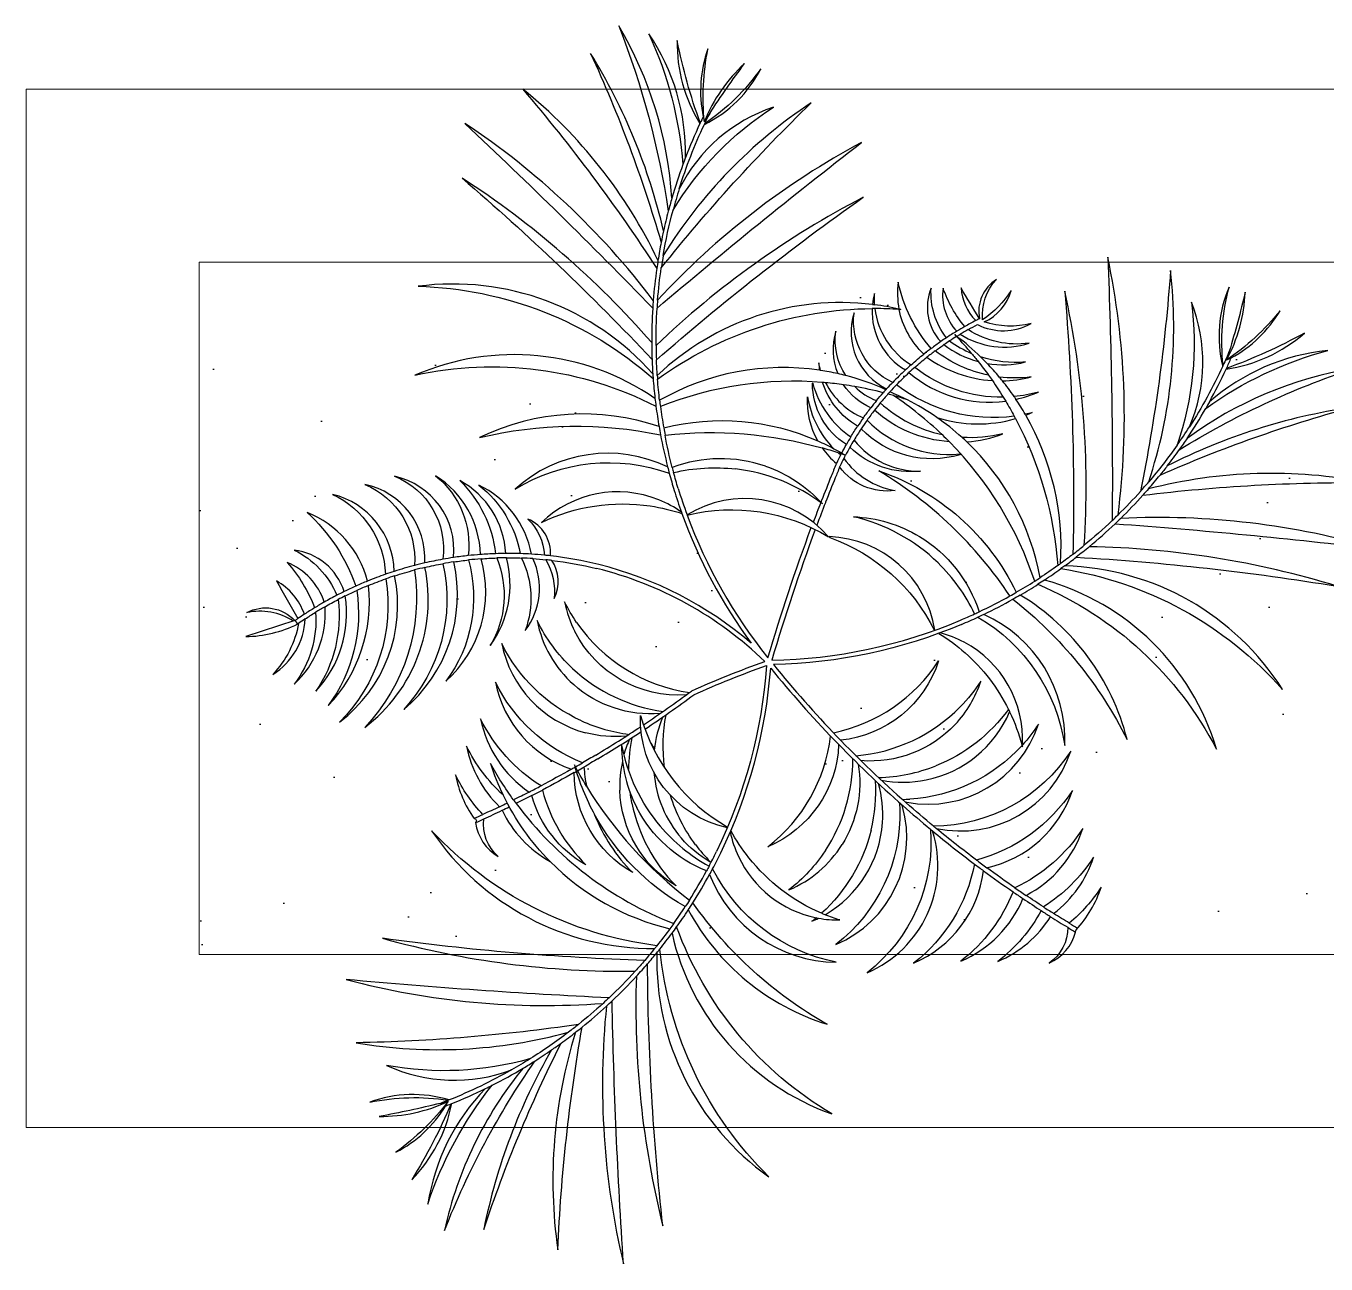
# Model space of a CAD drawing. Header units: millimetres. Extents: x 224.49 to 232.8, y 170.44 to 178.39.
# Drawn here: x 224.657 to 225.408, y 171.858 to 172.573 of the extents above; entities that cross this region are included whole.
import ezdxf

# ---------------------------------------------------------------- set-up
doc = ezdxf.new("R2010")
doc.units = ezdxf.units.MM
doc.layers.add('PRATO_erba', color=7, linetype='Continuous', true_color=0xa1c4ab)
doc.layers.add('PROIEZIONI', color=145, linetype='Continuous', lineweight=13)
doc.layers.add('VEGETAZIONE', color=94, linetype='Continuous')

msp = doc.modelspace()

# ---------------------------------------------------------------- hatches: boundary and pattern name
at = {"layer": 'PRATO_erba'}
h = msp.add_hatch(dxfattribs=at)
h.set_pattern_fill('AR-SAND', color=256, scale=0.003, angle=-90, style=0)
h.set_pattern_definition([(307.5, (224.75707, 172.43687), (0.146824, 0.0048), [0, -0.115824, 0, -0.12954, 0, -0.123825]), (277.5, (224.75707, 172.43687), (0.2150475, -0.134857), [0, -0.062484, 0, -0.104394, 0, -0.040005]), (237.5, (224.75707, 172.5306), (0.000431, -0.2372977), [0, -0.0381, 0, -0.13716, 0, -0.17907]), (227.5, (224.75707, 172.5306), (0.066879, -0.229067), [0, -0.01905, 0, -0.089916, 0, -0.10287])])
h.paths.add_polyline_path([(229.78707, 172.03687), (229.78707, 172.43687), (224.75707, 172.43687), (224.75707, 172.03687)])

# ---------------------------------------------------------------- linework, layer by layer
at = {"layer": 'PROIEZIONI'}
for p, q in [((224.65707, 172.53687), (229.88707, 172.53687)), ((224.65707, 172.53687), (224.65707, 171.93687)), ((224.75707, 172.43687), (224.75707, 172.03687)), ((224.75707, 172.43687), (229.78707, 172.43687)), ((224.75707, 172.03687), (229.78707, 172.03687)), ((224.65707, 171.93687), (229.88707, 171.93687))]:
    msp.add_line(p, q, dxfattribs=at)
at = {"layer": 'VEGETAZIONE'}
for points in [[(225.19762, 172.22757, 0.008761), (225.20708, 172.23176, -0.228296), (225.25723, 172.15761, 0.30667), (225.21047, 172.23336, 0.016073), (225.22731, 172.24212, -0.111271), (225.2933, 172.16104, 0.196953), (225.23157, 172.24456, 0.010075), (225.24173, 172.25076, -0.174181), (225.34492, 172.15555, 0.2582), (225.24555, 172.25324, 0.009787), (225.25507, 172.2598, -0.175168), (225.38311, 172.18996, 0.249628), (225.25724, 172.26138, 0.007062), (225.2639, 172.26641, -0.026555), (225.41475, 172.24962, 0.070199), (225.27146, 172.27248, 0.016905), (225.28637, 172.28575, -0.011876), (225.43789, 172.27117, 0.083846), (225.28959, 172.28886, 0.015718), (225.30242, 172.30227, -0.031946), (225.43163, 172.30954, 0.11194), (225.30558, 172.30585, 0.008888), (225.31233, 172.31389, -0.036883), (225.42219, 172.35284, 0.081452), (225.31651, 172.31918, 0.009879), (225.32345, 172.32856, -0.057239), (225.42391, 172.37546, 0.118477), (225.32796, 172.33508, 0.017265), (225.33873, 172.35239, -0.090095), (225.40922, 172.38587, 0.156383), (225.34085, 172.35615, 0.018041), (225.35052, 172.37513, 0.144632), (225.39571, 172.3959, -0.03724), (225.3507, 172.37553, 0.005673), (225.35345, 172.38164, 0.137026), (225.38167, 172.40888, -0.07322), (225.35072, 172.38024, 0.11371), (225.36153, 172.41964, -0.016598), (225.35232, 172.38539, -0.007537), (225.34875, 172.37732, -0.091874), (225.35224, 172.4225, 0.164846), (225.34853, 172.37683, -0.034164), (225.32933, 172.34178, 0.198599), (225.33044, 172.41387, -0.116154), (225.32221, 172.33116, -0.022934), (225.30577, 172.30993, 0.108995), (225.31837, 172.43215, -0.031808), (225.30101, 172.30447, -0.015992), (225.28809, 172.29092, 0.083632), (225.28214, 172.43977, -0.011872), (225.28468, 172.28762, -0.018411), (225.26854, 172.27334, 0.071243), (225.25723, 172.42014, -0.026608), (225.26202, 172.26814, -0.007675), (225.25483, 172.26274, 0.145995), (225.23477, 172.34846, 0.012828), (225.23847, 172.34997, -0.011311), (225.23444, 172.34904, 0.016484), (225.22908, 172.35765, 0.048154), (225.2421, 172.36189, -0.044838), (225.228, 172.35924, 0.018482), (225.22121, 172.36837, 0.057754), (225.23783, 172.37059, -0.061447), (225.21944, 172.37054, 0.017061), (225.21244, 172.37837, 0.101227), (225.23465, 172.37923, -0.102531), (225.20859, 172.38226, 0.029389), (225.19492, 172.3941, -0.003222), (225.19689, 172.39529, 0.225947), (225.23676, 172.39014, -0.181854), (225.20148, 172.39795, -0.008531), (225.20685, 172.40083, 0.247708), (225.23778, 172.40147, -0.143025), (225.21075, 172.40242, 0.219665), (225.22634, 172.42054, -0.099835), (225.20982, 172.40356, -0.21884), (225.21787, 172.42696, 0.315728), (225.20803, 172.40424, -0.001312), (225.19732, 172.42209, 0.181035), (225.20583, 172.40317, 0.00655), (225.19948, 172.39971, -0.089212), (225.18694, 172.42192, 0.223385), (225.19483, 172.397, 0.00969), (225.18889, 172.39325, -0.181136), (225.18003, 172.42194, 0.289028), (225.18557, 172.391, 0.007628), (225.1801, 172.38699, -0.125725), (225.16103, 172.42537, 0.079591), (225.16146, 172.40983, 0.023263), (225.14736, 172.41232, -0.036773), (225.14736, 172.41887, 0.041452), (225.14615, 172.41247, 0.223184), (225.02182, 172.37144, -0.007675), (225.02133, 172.38041, -0.026608), (225.14087, 172.47442, 0.071243), (225.02112, 172.38875, -0.018411), (225.02169, 172.4103, -0.011872), (225.13991, 172.50612, 0.083632), (225.02203, 172.41503, -0.015992), (225.02412, 172.43363, -0.031808), (225.11079, 172.52898, 0.108995), (225.02524, 172.44079, -0.022934), (225.03094, 172.46703, -0.116154), (225.08902, 172.52649, 0.198599), (225.0345, 172.47931, -0.034164), (225.04902, 172.51654, 0.164846), (225.08163, 172.54873, -0.091874), (225.04925, 172.51703, -0.005552), (225.0521, 172.52287, -0.016458), (225.07226, 172.55169, 0.11371), (225.04902, 172.51809, -0.07322), (225.05107, 172.56021, 0.137372), (225.04836, 172.52099, 0.003388), (225.04663, 172.51737, -0.03724), (225.03332, 172.56495, 0.144632), (225.04644, 172.51697, 0.018041), (225.03811, 172.49736, 0.156383), (225.01694, 172.56885, -0.090095), (225.0366, 172.49333, 0.017265), (225.03025, 172.47395, 0.118477), (224.99953, 172.57341, -0.057239), (225.02815, 172.46631, 0.009879), (225.02543, 172.45496, 0.081452), (224.98331, 172.55757, -0.036883), (225.02406, 172.44836, 0.008888), (225.02223, 172.43802, 0.11194), (224.94406, 172.53697, -0.031946), (225.02152, 172.43331, 0.015718), (225.01949, 172.41486, 0.083846), (224.91064, 172.51711, -0.011876), (225.01918, 172.41039, 0.016905), (225.01859, 172.39044, 0.070199), (224.909, 172.48554, -0.026555), (225.01879, 172.38074, 0.007062), (225.01922, 172.37241, 0.249628), (224.88362, 172.42296, -0.175168), (225.01941, 172.36973, 0.009787), (225.0205, 172.35822, 0.2582), (224.88179, 172.37158, -0.174181), (225.02105, 172.3537, 0.010075), (225.02283, 172.34193, 0.196953), (224.91917, 172.33556, -0.111271), (225.02369, 172.3371, 0.016073), (225.02781, 172.31857, 0.30667), (224.93972, 172.30572, -0.228296), (225.02876, 172.31494, 0.008761), (225.03163, 172.305, 0.022939)], [(225.04663, 172.51737, 0.000378), (225.04644, 172.51697, 0.34205)], [(225.04836, 172.52099, 0.010189), (225.04902, 172.51809, -0.07322)], [(225.04925, 172.51703, 0.000462), (225.04902, 172.51654, -0.017284)], [(225.03811, 172.49736, 0.003648), (225.0366, 172.49333, 0.34205)], [(225.0345, 172.47931, 0.010919), (225.03094, 172.46703, -0.017284)], [(225.03025, 172.47395, 0.006714), (225.02815, 172.46631, 0.34205)], [(225.02543, 172.45496, 0.005709), (225.02406, 172.44836, 0.34205)], [(225.02524, 172.44079, 0.006188), (225.02412, 172.43363, -0.017284)], [(225.02223, 172.43802, 0.004036), (225.02152, 172.43331, 0.34205)], [(225.01949, 172.41486, 0.003791), (225.01918, 172.41039, 0.34205)], [(225.02203, 172.41503, 0.004048), (225.02169, 172.4103, -0.017284)], [(225.14758, 172.4101, 0.001867), (225.14597, 172.4101, 0.175567)], [(225.14615, 172.41247, -0.001977), (225.14736, 172.41232, 0.0174)], [(225.16146, 172.40983, -0.001729), (225.1625, 172.40959, 0.001174), (225.16149, 172.40966, 0.175567)], [(225.19492, 172.3941, 0.002558), (225.19367, 172.39505, -0.001751), (225.1947, 172.39397)], [(225.20148, 172.39795, 0.007421), (225.19689, 172.39529)], [(225.01859, 172.39044, 0.008209), (225.01879, 172.38074, 0.34205)], [(225.02112, 172.38875, 0.007125), (225.02133, 172.38041, -0.017284)], [(225.19075, 172.39146, 0.005519), (225.18748, 172.38926)], [(225.18246, 172.38569, 0.0086), (225.17758, 172.38196)], [(225.20341, 172.38423, -0.007156), (225.20729, 172.37947)], [(225.21244, 172.37837, 0.00889), (225.20859, 172.38226, -0.001751)], [(225.35072, 172.38024, 0.002523), (225.35232, 172.38539, -0.11371)], [(225.35345, 172.38164, -0.010528), (225.35072, 172.38024, 0.07322)], [(225.01922, 172.37241, 0.002276), (225.01941, 172.36973, 0.34205)], [(225.17062, 172.37614, 0.006328), (225.16726, 172.37312)], [(225.34853, 172.37683, 0.000462), (225.34875, 172.37732, 0.296259)], [(225.3507, 172.37553, -0.000378), (225.35052, 172.37513, 0.086941)], [(225.02182, 172.37144, 0.001743), (225.02196, 172.3694, -0.017284)], [(225.11908, 172.36728, 0.002128), (225.11732, 172.36743, 0.15929)], [(225.13593, 172.36504, 0.007874), (225.12947, 172.36606, 0.15929)], [(225.16008, 172.3661, 0.007913), (225.15622, 172.36197, 0.002294)], [(225.21329, 172.37153, -0.004325), (225.21544, 172.3685)], [(225.22121, 172.36837, 0.004534), (225.21944, 172.37054, -0.001751)], [(225.0205, 172.35822, 0.003859), (225.02105, 172.3537, 0.34205)], [(225.02317, 172.35708, 0.003104), (225.02362, 172.35348, -0.017284)], [(225.15622, 172.36197, 0.002294), (225.15512, 172.36075, 0.007554)], [(225.16632, 172.35734, 0.019311), (225.15622, 172.36197, 0.255482)], [(225.1833, 172.34722, 0.034379), (225.16632, 172.35734, 0.010152), (225.15827, 172.35986, -0.043508)], [(225.22173, 172.35889, -0.003128), (225.22313, 172.3566)], [(225.22908, 172.35765, 0.003123), (225.228, 172.35924, -0.001751)], [(225.23991, 172.25259, 0.115228), (225.19059, 172.33314, -0.165702), (225.14731, 172.35135, 0.010075), (225.14302, 172.34557, 0.223516), (225.1964, 172.32607, -0.274752), (225.19676, 172.32567, -0.277747), (225.13957, 172.34055, 0.010686), (225.13549, 172.33409, 0.235094), (225.17399, 172.31623, -0.227839), (225.13313, 172.33005, 0.007496), (225.13056, 172.32535), (225.13046, 172.32517, 0.002637), (225.12959, 172.3235, 0.198541), (225.15936, 172.30495, -0.273693), (225.1272, 172.31856, 0.001461), (225.12468, 172.31236, -0.133271)], [(225.15068, 172.35557, 0.007554), (225.14731, 172.35135)], [(225.23477, 172.34846, 0.001072), (225.23444, 172.34904, -0.001751)], [(225.34085, 172.35615, -0.003648), (225.33873, 172.35239, 0.086941)], [(225.02283, 172.34193, 0.004157), (225.02369, 172.3371, 0.34205)], [(225.14302, 172.34557, 0.008533), (225.13957, 172.34055)], [(225.22805, 172.34794, -0.00192), (225.22883, 172.34649)], [(225.32221, 172.33116, 0.010919), (225.32933, 172.34178, 0.296259)], [(225.02552, 172.34116, 0.003647), (225.02629, 172.33696, -0.017284)], [(225.02629, 172.33696, -0.096704), (225.11711, 172.32956, 0.065237), (225.12533, 172.3206, 0.000419), (225.1252, 172.32032), (225.12517, 172.32026, 0.001663), (225.12229, 172.31318, 0.085344)], [(225.08429, 172.31902, 0.174599), (225.03048, 172.31828, -0.016348), (225.02629, 172.33696, -0.096704)], [(225.13549, 172.33409, 0.006543), (225.13313, 172.33005)], [(225.18639, 172.33727, -0.007097), (225.19059, 172.33314)], [(225.20061, 172.33313, 0.006456), (225.19789, 172.33566, 0.010152)], [(225.32796, 172.33508, -0.006714), (225.32345, 172.32856, 0.086941)], [(225.11453, 172.33366, -0.018916), (225.12384, 172.32912, 0.004427)], [(225.1263, 172.32677, 0.010093), (225.11711, 172.32956, 0.111381)], [(225.12836, 172.32658, -0.004103), (225.13029, 172.32543, 0.002389), (225.12814, 172.32616, 0.111381)], [(225.08429, 172.31902, -0.126631), (225.11731, 172.29721, 0.13356), (225.06709, 172.3174, 0.223815)], [(225.12778, 172.32548, 0.007542), (225.12533, 172.3206)], [(225.12959, 172.3235, 0.006612), (225.12749, 172.31926, 0.000167), (225.1272, 172.31856)], [(225.31651, 172.31918, -0.005709), (225.31233, 172.31389, 0.086941)], [(224.98798, 172.26218, 0.032904), (224.9601, 172.26722, 0.317856), (224.94711, 172.28848, -0.182485), (224.95661, 172.26758, 0.008732), (224.94911, 172.26818, 0.237757), (224.91877, 172.30811, -0.181755), (224.94261, 172.26848, 0.009722), (224.93423, 172.26858, 0.260759), (224.90765, 172.31075, -0.17378), (224.92839, 172.26846, 0.010192), (224.91962, 172.26797, 0.252617), (224.89377, 172.31337, -0.260535), (224.91259, 172.26733, 0.009886), (224.90414, 172.26624, 0.378858), (224.86994, 172.31323, -0.346761), (224.89785, 172.26521, 0.012354), (224.88742, 172.26308, 0.373521), (224.85282, 172.30846, -0.326048), (224.88149, 172.26162, 0.014119), (224.86981, 172.25822, 0.339397), (224.83418, 172.30271, -0.281611), (224.86474, 172.25652, 0.012773), (224.85445, 172.25262, 0.238874), (224.81947, 172.29228, -0.126845), (224.84758, 172.24968, 0.008463), (224.84097, 172.24658, 0.290901), (224.81198, 172.27055, -0.182356), (224.83672, 172.24444, 0.009727), (224.82936, 172.24044, 0.225145), (224.80798, 172.26336, -0.089929), (224.82384, 172.23719, 0.008098), (224.81794, 172.23347, 0.181535), (224.80178, 172.25268, -0.001325), (224.8142, 172.23097, 0.002449), (224.81246, 172.22977, 0.34205)], [(225.02781, 172.31857, 0.003177), (225.02876, 172.31494, 0.34205)], [(225.03048, 172.31828, 0.002616), (225.03127, 172.31532, -0.017284)], [(225.03389, 172.30621, -0.008097), (225.03127, 172.31532, -0.087635), (225.06709, 172.3174)], [(225.12468, 172.31236, 0.003303), (225.11911, 172.29829), (225.11896, 172.29789, 0.003031), (225.11401, 172.28491)], [(225.12229, 172.31318, 0.003276), (225.11676, 172.2992), (225.11661, 172.2988, 0.000136), (225.11638, 172.29822)], [(225.17339, 172.27832, -0.180095), (225.20773, 172.23485, 0.017102), (225.22554, 172.24401, 0.111381), (225.14988, 172.31629, -0.201249), (225.22925, 172.24612, 0.010644), (225.23991, 172.25259, 0.115228)], [(225.02275, 172.29957, 0.294809), (224.95483, 172.28647, -0.150745), (225.0178, 172.29602, 0.100395)], [(225.03163, 172.305, 0.011195), (225.03579, 172.29245, 0.34205)], [(225.03389, 172.30621, 0.01382), (225.03905, 172.29087, -0.017284)], [(225.30101, 172.30447, 0.006188), (225.30577, 172.30993, 0.296259)], [(225.30558, 172.30585, -0.004036), (225.30242, 172.30227, 0.086941)], [(225.03579, 172.29245, 0.058472), (225.02275, 172.29957, -0.195633)], [(225.03908, 172.29078, -0.198813), (225.12076, 172.27817, 0.3682), (225.03905, 172.29087, 0.3682)], [(225.03609, 172.29163, 0.07228), (225.07608, 172.2167, 0.116598), (224.98798, 172.26218, 0.34205)], [(225.0178, 172.29602, -0.043602), (225.03609, 172.29163)], [(225.03579, 172.29245, 0.000734), (225.03609, 172.29163, 0.34205)], [(225.03905, 172.29087, 0.000079), (225.03908, 172.29078, -0.017284)], [(225.03908, 172.29078, 0.081515), (225.08578, 172.20824, -0.017284), (225.11081, 172.28353)], [(225.1841, 172.26312, 0.137722), (225.13513, 172.28979, -0.127824), (225.17339, 172.27832)], [(225.28468, 172.28762, 0.004048), (225.28809, 172.29092, 0.296259)], [(225.11309, 172.28242, 0.017381), (225.088, 172.20687, 0.096116), (225.19709, 172.23008, 0.296259)], [(225.28959, 172.28886, -0.003791), (225.28637, 172.28575, 0.086941)], [(225.18211, 172.2242, 0.361519), (225.12108, 172.27829), (225.12156, 172.27774, -0.193822), (225.18192, 172.22414)], [(224.91962, 172.26797, 0.008187), (224.91259, 172.26733, 0.34205)], [(224.93423, 172.26858, 0.006784), (224.92839, 172.26846, 0.34205)], [(224.94911, 172.26818, 0.007551), (224.94261, 172.26848, 0.34205)], [(224.9601, 172.26722, 0.004064), (224.95661, 172.26758, 0.34205)], [(225.26202, 172.26814, 0.007125), (225.26854, 172.27334, 0.296259)], [(225.27146, 172.27248, -0.008209), (225.2639, 172.26641, 0.086941)], [(224.81167, 172.22951, 0.196497), (224.78459, 172.23439, -0.339351), (224.8124, 172.22985, -0.001093), (224.81247, 172.22978), (224.78412, 172.22051, 0.109533), (224.81409, 172.22783, -0.000646), (224.81455, 172.22815, -0.146881), (224.79965, 172.19866, 0.249702), (224.81832, 172.23071, -0.008474), (224.82441, 172.23459, -0.182999), (224.81203, 172.19313, 0.227209), (224.82984, 172.23781, -0.010091), (224.83738, 172.24194, -0.182927), (224.82458, 172.18898, 0.229826), (224.84156, 172.24406, -0.008605), (224.84819, 172.24719, -0.199295), (224.8317, 172.18065, 0.221467), (224.85491, 172.25009, -0.01266), (224.86499, 172.25393, -0.241086), (224.83826, 172.17115, 0.288134), (224.87008, 172.25566, -0.014047), (224.88156, 172.25903, -0.231299), (224.85275, 172.16799, 0.289254), (224.88758, 172.26053, -0.012414), (224.89794, 172.26267, -0.248707), (224.8753, 172.17842, 0.280333), (224.90428, 172.26371, -0.010048), (224.91277, 172.26481, -0.231558), (224.89974, 172.19472, 0.285972), (224.92, 172.26548, -0.010639), (224.92904, 172.26596, -0.236286), (224.9253, 172.21534, 0.228942), (224.93464, 172.26606, -0.010354), (224.94346, 172.26593, -0.199826), (224.94553, 172.22398, 0.275871), (224.94996, 172.2656, -0.008857), (224.95748, 172.26496, -0.154321), (224.96232, 172.24254, 0.258261), (224.96093, 172.26458, -0.030774), (224.9867, 172.2599, 0.073569)], [(224.88742, 172.26308, 0.00709), (224.88149, 172.26162, 0.34205)], [(224.88758, 172.26053, 0.007289), (224.88156, 172.25903, 0.358744)], [(224.90414, 172.26624, 0.007389), (224.89785, 172.26521, 0.34205)], [(224.90428, 172.26371, 0.007547), (224.89794, 172.26267, 0.358744)], [(224.92, 172.26548, 0.008521), (224.91277, 172.26481, 0.358744)], [(224.93464, 172.26606, 0.006573), (224.92904, 172.26596, 0.358744)], [(224.94996, 172.2656, 0.007642), (224.94346, 172.26593, 0.358744)], [(224.96093, 172.26458, 0.004076), (224.95748, 172.26496, 0.358744)], [(225.01386, 172.16954, 0.01255), (225.04151, 172.18901), (225.04174, 172.18915, -0.023023), (225.08397, 172.20611, 0.13279), (224.9867, 172.2599, 0.358744)], [(225.2052, 172.23367, 0.088511), (225.1841, 172.26312, -0.078713)], [(225.25317, 172.26155, 0.001743), (225.25483, 172.26274, 0.296259)], [(225.25724, 172.26138, -0.002276), (225.25507, 172.2598, 0.086941)], [(224.85445, 172.25262, 0.008676), (224.84758, 172.24968, 0.34205)], [(224.86981, 172.25822, 0.006196), (224.86474, 172.25652, 0.34205)], [(224.87008, 172.25566, 0.006309), (224.86499, 172.25393, 0.358744)], [(225.23991, 172.25259, 0.003104), (225.24296, 172.25456, 0.296259)], [(225.24555, 172.25324, -0.003859), (225.24173, 172.25076, 0.086941)], [(224.84097, 172.24658, 0.005521), (224.83672, 172.24444, 0.34205)], [(224.84156, 172.24406, 0.005504), (224.83738, 172.24194, 0.358744)], [(224.85491, 172.25009, 0.008601), (224.84819, 172.24719, 0.358744)], [(225.22554, 172.24401, 0.003647), (225.22925, 172.24612, 0.296259)], [(225.23157, 172.24456, -0.004157), (225.22731, 172.24212, 0.086941)], [(224.82936, 172.24044, 0.007423), (224.82384, 172.23719, 0.34205)], [(224.82984, 172.23781, 0.007412), (224.82441, 172.23459, 0.358744)], [(224.97524, 172.22874, -0.036015), (224.9683, 172.24059, 0.068238), (224.97426, 172.22339, 0.047136)], [(224.81409, 172.22783, 0.027335), (224.81247, 172.22978, -0.217634)], [(224.81794, 172.23347, 0.00522), (224.8142, 172.23097, 0.34205)], [(224.81832, 172.23071, 0.005357), (224.81455, 172.22815, 0.358744)], [(224.97291, 172.20209, -0.091), (224.95236, 172.22976, 0.163378), (224.97358, 172.19276, 0.047115)], [(225.19709, 172.23008, 0.007571), (225.2052, 172.23367, 0.088511)], [(225.2052, 172.23367, 0.002388), (225.20773, 172.23485, 0.296259)], [(225.21047, 172.23336, -0.003177), (225.20708, 172.23176, 0.086941)], [(225.0386, 172.18686, -0.301093), (224.97426, 172.22339, 0.247818)], [(224.97524, 172.22874, 0.209929), (225.04047, 172.18824, 0.247818)], [(225.19762, 172.22757, -0.094945), (225.08892, 172.20437, 0.041167), (225.16566, 172.12449, 0.086941)], [(225.18451, 172.2224, -0.043602), (225.19963, 172.21121, 0.294809)], [(225.19916, 172.21728, 0.058472), (225.18532, 172.2227, 0.359478)], [(224.97797, 172.17189, -0.173161), (224.93191, 172.2166, 0.285814), (224.98037, 172.16497, 0.031249)], [(225.16194, 172.12101, -0.239912), (225.12508, 172.04262, 0.377655), (225.1635, 172.12243, 0.00101), (225.16383, 172.12274, 0.007709), (225.17968, 172.10918, -0.252386), (225.14306, 172.02631, 0.386946), (225.18086, 172.1082, 0.011413), (225.20511, 172.08909, -0.181744), (225.16994, 172.03185, 0.267567), (225.21033, 172.0852, 0.007749), (225.2274, 172.07303, -0.133418), (225.1973, 172.03304, 0.197101), (225.23312, 172.06913, 0.004676), (225.24367, 172.06215, -0.102074), (225.21861, 172.03282, 0.152625), (225.24911, 172.05866, 0.004284), (225.25895, 172.05253, -0.251353), (225.24823, 172.03187, 0.229983), (225.26348, 172.04978, -0.014727), (225.26378, 172.05107, 0.108264), (225.27832, 172.0758, -0.073333), (225.2599, 172.0549, -0.003954), (225.25085, 172.06054, 0.152286), (225.27396, 172.09305, -0.108204), (225.24491, 172.06435, -0.004457), (225.23488, 172.07098, 0.196503), (225.26769, 172.10964, -0.139054), (225.22848, 172.07535, -0.007436), (225.21216, 172.08699, 0.266584), (225.26168, 172.13167, -0.185699), (225.2062, 172.09142, -0.010962), (225.18299, 172.10971, 0.384218), (225.26079, 172.15441, -0.251822), (225.1815, 172.11095, -0.007733), (225.16566, 172.12449, 0.00108), (225.16601, 172.12484, 0.37654), (225.24205, 172.16989, -0.039649), (225.23283, 172.15791, 0.290155), (225.19916, 172.21728, 0.022939)], [(225.12362, 172.16497, 0.200478), (225.1844, 172.20646, -0.295535), (225.12778, 172.16064)], [(225.19963, 172.21121, -0.096277), (225.22472, 172.1785, -0.142028), (225.18277, 172.14585, 0.058444)], [(224.97291, 172.20209, 0.155297), (225.02524, 172.1773, 0.249828)], [(225.01472, 172.16709, 0.012738), (225.04291, 172.18691, -0.023021), (225.08492, 172.20377, -0.095948), (225.05602, 172.09625)], [(225.0585, 172.09559, 0.094428), (225.08734, 172.20231, 0.040866), (225.16383, 172.12274)], [(224.98626, 172.15208, -0.003274), (224.97866, 172.14759, -0.185699), (224.92833, 172.19413, 0.266584), (224.97221, 172.14389, -0.007436), (224.95464, 172.13427, -0.139054), (224.91976, 172.17296, 0.196503), (224.94776, 172.13069, -0.003728), (224.93878, 172.12616, -0.030052), (224.92538, 172.14719, 0.034089), (224.93271, 172.12901, -0.093143), (224.91157, 172.15723, 0.152286), (224.93066, 172.12221, -0.003954), (224.92101, 172.11769, -0.073333), (224.9052, 172.14062, 0.103416), (224.91596, 172.11539, -0.675485), (224.91685, 172.11303, 0.229983), (224.92988, 172.09344, -0.251353), (224.92168, 172.11522, 0.004284), (224.93217, 172.12014, 0.154749), (224.95988, 172.0906, 0.140718), (225.02916, 172.05173, -0.010568), (225.02164, 172.0419, -0.175567), (224.89145, 172.10835, 0.25167), (225.02036, 172.04031, -0.007675), (225.0146, 172.03341, -0.026608), (224.86305, 172.04619, 0.071243), (225.00906, 172.02717, -0.018411), (224.99394, 172.0118, -0.011872), (224.84214, 172.02235, 0.083632), (224.99047, 172.00858, -0.015992), (224.97626, 171.99639, -0.031808), (224.84784, 171.98578, 0.108995), (224.97055, 171.99192, -0.022934), (224.94849, 171.97662, -0.116154), (224.86546, 171.97275, 0.198599), (224.93751, 171.97007, -0.034164), (224.9015, 171.95274, 0.164846), (224.8557, 171.95144, -0.091874), (224.901, 171.95254, -0.004117), (224.8965, 171.9508, -0.016919), (224.86115, 171.94324, 0.11371), (224.90107, 171.95196, -0.07322), (224.87084, 171.92256, 0.136761), (224.89948, 171.94924, 0.00291), (224.90268, 171.9505, -0.03724), (224.87997, 171.90663, 0.144632), (224.90309, 171.95067, 0.018041), (224.92256, 171.95933, 0.156383), (224.88928, 171.89261, -0.090095), (224.92642, 171.96125, 0.017265), (224.94427, 171.97109, 0.118477), (224.8989, 171.8774, -0.057239), (224.95103, 171.97524, 0.009879), (224.96075, 171.98169, 0.081452), (224.92157, 171.87792, -0.036883), (224.96626, 171.98558, 0.008888), (224.97464, 171.9919, 0.11194), (224.96433, 171.86621, -0.031946), (224.97838, 171.99486, 0.015718), (224.99245, 172.00697, 0.083846), (225.00231, 171.85795, -0.011876), (224.99572, 172.01002, 0.016905), (225.00976, 172.02421, 0.070199), (225.02505, 171.87992, -0.026555), (225.01622, 172.03144, 0.007062), (225.02159, 172.03783, 0.249628), (225.08629, 171.90837, -0.175168), (225.02328, 172.03992, 0.009787), (225.03034, 172.04907, 0.2582), (225.12266, 171.9447, -0.174181), (225.03302, 172.05276, 0.010075), (225.03975, 172.06257, 0.196953), (225.1199, 171.99654, -0.111271), (225.04241, 172.0667, 0.016073), (225.05204, 172.08306, 0.30667), (225.12522, 172.03237, -0.228296), (225.05381, 172.08636, 0.008761), (225.0585, 172.09559, 0.022939)], [(225.02349, 172.17609, -0.204558), (224.97358, 172.19276, 0.249828)], [(225.19397, 172.1698, 0.109806), (225.20878, 172.19482, -0.050161), (225.19683, 172.17992, 0.069557)], [(225.13663, 172.15168, 0.179749), (225.19683, 172.17992, -0.347789)], [(225.17721, 172.13769, 0.246361), (225.22543, 172.17705, -0.048035), (225.23257, 172.15761, -0.195329), (225.16776, 172.1266, 0.032147)], [(225.22472, 172.1785, -0.003736), (225.22543, 172.17705, 0.294809)], [(224.97797, 172.17189, 0.075374), (225.0055, 172.16405, 0.251822)], [(225.06233, 172.11009, -0.363818), (225.01219, 172.17491, 0.196473), (225.06249, 172.11046, 0.196473)], [(225.19397, 172.1698, -0.229229), (225.13949, 172.14885)], [(225.00387, 172.163, -0.088667), (224.98037, 172.16497, 0.251822)], [(225.12662, 172.15821, -0.290683), (225.08576, 172.09913, 0.200061), (225.12198, 172.16304, 0.204545)], [(225.02367, 172.11093, -0.129352), (225.00136, 172.15777, 0.431375), (225.00112, 172.15762, 0.119795), (225.01001, 172.12161)], [(225.23257, 172.15761, -0.001903), (225.23277, 172.15681, 0.004287), (225.23283, 172.15791, 0.359478)], [(224.98093, 172.13405, -0.014945), (224.9739, 172.1464, 0.056899), (224.98564, 172.11764, 0.197286)], [(224.98747, 172.14987, -0.003436), (224.97947, 172.14515, 0.029333), (224.98093, 172.13405, 0.094066), (225.04043, 172.06829, 0.016631), (225.05027, 172.08509, -0.1786)], [(225.0017, 172.14834, 0.062421), (225.00016, 172.13175, -0.163076)], [(225.11899, 172.09694, 0.148044), (225.1348, 172.14995, 0.236606)], [(225.13789, 172.14689, -0.183268), (225.12858, 172.10029, 0.232701)], [(224.9403, 172.1241, 0.140523), (225.03129, 172.05467, 0.010124), (225.03797, 172.06446, -0.138829), (224.98564, 172.11764, 0.106077), (225.00761, 172.08415, -0.267567), (224.97382, 172.14191, -0.007749), (224.95543, 172.13184, 0.133418), (224.98059, 172.08857, -0.197101), (224.94929, 172.12864, -0.003808), (224.9401, 172.124)], [(224.97221, 172.14389, 0.000772), (224.97402, 172.14492), (224.97428, 172.14507)], [(225.0199, 172.14192, 0.160202), (225.03581, 172.10399, 0.366572)], [(225.14964, 172.1391, 0.089256), (225.18277, 172.14585, 0.239259)], [(224.94776, 172.13069, 0.002878), (224.95464, 172.13427)], [(225.00719, 172.12427, 0.144874), (225.03266, 172.07645, -0.254884), (225.00016, 172.13175, -0.048866)], [(225.14537, 172.10871, 0.075449), (225.14793, 172.13725, 0.232803)], [(225.15195, 172.11304, 0.085229), (225.14968, 172.13561, 0.351414)], [(225.15133, 172.13751, 0.097476), (225.17721, 172.13769, 0.362473)], [(224.95988, 172.0906, -0.082287), (224.93271, 172.12901, 0.030096)], [(224.93878, 172.12616, 0.003081), (224.9403, 172.1241, 0.176085)], [(225.00719, 172.12427, -0.017782), (225.00606, 172.13096)], [(225.04398, 172.10023, -0.086364), (225.02948, 172.12869)], [(225.16176, 172.12458, -0.009368), (225.16194, 172.12101, 0.377655)], [(225.16506, 172.12502, 0.003602), (225.16601, 172.12484, -0.039649)], [(225.05027, 172.08509, -0.1786), (225.01001, 172.12161, -0.008554)], [(225.1635, 172.12243, 0.003168), (225.16326, 172.12325, 0.391787)], [(225.02357, 172.11105, 0.090284), (225.05172, 172.08779, 0.008097), (225.05602, 172.09625, -0.027842)], [(225.06869, 172.0935, 0.237435), (225.11373, 172.05803, -0.008495), (225.1112, 172.056, 0.01585), (225.11506, 172.05778, 0.048298), (225.1273, 172.05676, -0.020925), (225.11879, 172.05979, 0.248521), (225.15195, 172.11304, 0.02818)], [(225.14537, 172.10871, -0.14981), (225.11674, 172.06065, -0.124183), (225.07473, 172.09272, 0.098921)], [(225.17968, 172.10918, 0.000569), (225.18086, 172.1082)], [(225.1815, 172.11095, 0.00072), (225.18299, 172.10971, 0.086941)], [(225.04387, 172.10038, 0.035297), (225.05245, 172.09044, -0.366572), (225.05236, 172.09027, -0.08219), (225.03581, 172.10399, -0.031169)], [(225.06401, 172.10761, 0.058472), (225.06869, 172.0935, -0.020925)], [(225.07473, 172.09272, -0.043602), (225.06435, 172.1084, 0.369533)], [(225.11899, 172.09694, -0.081837), (225.09789, 172.07416, 0.153952), (225.12858, 172.10029, 0.041473)], [(225.05172, 172.08779, -0.002616), (225.05027, 172.08509)], [(225.05204, 172.08306, 0.003177), (225.05381, 172.08636, 0.040866)], [(225.20511, 172.08909, 0.002406), (225.21033, 172.0852)], [(225.2062, 172.09142, 0.002758), (225.21216, 172.08699, 0.086941)], [(225.2274, 172.07303, 0.002559), (225.23312, 172.06913)], [(225.22848, 172.07535, 0.002878), (225.23488, 172.07098, 0.086941)], [(225.04043, 172.06829, -0.003885), (225.03797, 172.06446)], [(225.03975, 172.06257, 0.004157), (225.04241, 172.0667, 0.040866)], [(225.24491, 172.06435, 0.002622), (225.25085, 172.06054, 0.086941)], [(225.11373, 172.05803, 0.005309), (225.11506, 172.05778, -0.020925)], [(225.11879, 172.05979, -0.005146), (225.11674, 172.06065, 0.369533)], [(225.24367, 172.06215, 0.00239), (225.24911, 172.05866)], [(225.03129, 172.05467, -0.003104), (225.02916, 172.05173)], [(225.03034, 172.04907, 0.003859), (225.03302, 172.05276, 0.040866)], [(225.25895, 172.05253, 0.001961), (225.26348, 172.04978)], [(225.2599, 172.0549, 0.00206), (225.26465, 172.05202, 0.086941)], [(225.02164, 172.0419, -0.001743), (225.02036, 172.04031)], [(225.02159, 172.03783, 0.002276), (225.02328, 172.03992, 0.040866)], [(225.0146, 172.03341, -0.007125), (225.00906, 172.02717)], [(225.00976, 172.02421, 0.008209), (225.01622, 172.03144, 0.040866)], [(224.99394, 172.0118, -0.004048), (224.99047, 172.00858)], [(224.99245, 172.00697, 0.003791), (224.99572, 172.01002, 0.040866)], [(224.97626, 171.99639, -0.006188), (224.97055, 171.99192)], [(224.97464, 171.9919, 0.004036), (224.97838, 171.99486, 0.040866)], [(224.96075, 171.98169, 0.005709), (224.96626, 171.98558, 0.040866)], [(224.94849, 171.97662, -0.010919), (224.93751, 171.97007)], [(224.94427, 171.97109, 0.006714), (224.95103, 171.97524, 0.040866)], [(224.92256, 171.95933, 0.003648), (224.92642, 171.96125, 0.040866)], [(224.9015, 171.95274, -0.000462), (224.901, 171.95254)], [(224.90268, 171.9505, 0.000378), (224.90309, 171.95067, 0.040866)]]:
    msp.add_lwpolyline(points, format="xyb", dxfattribs=at)
for points in [[(225.11559, 172.37447, 0.16797), (225.02317, 172.35708, -0.010568), (225.02196, 172.3694, -0.155772), (225.14597, 172.4101, 0.275998), (225.16516, 172.37461, 0.014133), (225.15786, 172.36742, -0.324541), (225.13549, 172.40757, 0.371884), (225.15436, 172.36367, 0.000895), (225.15392, 172.36319, 0.042814), (225.13073, 172.37139, -0.179613), (225.12496, 172.39698, 0.171025), (225.12608, 172.37252, 0.01758), (225.11614, 172.37439, -0.026095), (225.11519, 172.37875, 0.023285)], [(225.17588, 172.38384, -0.154716), (225.16149, 172.40966, 0.016225), (225.14758, 172.4101, 0.227894), (225.16848, 172.37762, -0.012327)], [(225.21329, 172.37153, -0.114415), (225.18246, 172.38569, -0.008615), (225.18748, 172.38926, 0.100649), (225.20729, 172.37947, -0.011597)], [(225.1947, 172.39397, 0.006549), (225.19075, 172.39146, 0.056536), (225.20341, 172.38423, 0.015222)], [(225.17062, 172.37614, -0.01269), (225.17758, 172.38196, 0.140639), (225.21544, 172.3685, -0.013396), (225.22173, 172.35889, -0.173266)], [(225.16008, 172.3661, -0.014048), (225.16726, 172.37312, 0.213683), (225.22313, 172.3566, -0.011603), (225.22805, 172.34794, -0.200309)], [(225.11732, 172.36743, 0.115579), (225.02362, 172.35348, 0.010644), (225.02552, 172.34116, -0.167673), (225.11453, 172.33366, -0.142219), (225.10868, 172.35909, 0.155825), (225.12384, 172.32912, -0.009453), (225.12836, 172.32658, -0.007959), (225.13113, 172.33164, -0.262459), (225.1115, 172.36688, -0.877804), (225.11164, 172.36687, 0.174709), (225.13363, 172.33589, -0.010156), (225.13757, 172.3421, -0.181292)], [(225.12947, 172.36606, 0.0126), (225.11908, 172.36728, 0.179793), (225.14091, 172.34696, -0.009882), (225.14518, 172.35271, -0.14276)], [(225.1524, 172.36148, 0.020296), (225.13593, 172.36504, 0.100431), (225.14851, 172.35689, -0.0083)], [(225.15512, 172.36075, 0.00954), (225.15068, 172.35557, 0.130425), (225.18639, 172.33727, 0.043508), (225.15827, 172.35986, 0.003944)], [(225.24296, 172.25456, 0.158963), (225.20061, 172.33313, 0.074113), (225.22157, 172.33772, -0.076439), (225.19789, 172.33566, 0.032369), (225.1833, 172.34722, 0.149616), (225.22883, 172.34649, -0.104074), (225.25317, 172.26155, -0.010568)], [(225.12814, 172.32616, 0.002037), (225.1263, 172.32677, 0.0089), (225.12778, 172.32548, -0.001059)]]:
    msp.add_lwpolyline(points, format="xyb", close=True, dxfattribs=at)
for centre, radius, start, end in [((225.4998, 172.23111), 0.53438, 146.90777, 147.51802), ((225.2397, 172.33686), 0.07445, 115.17605, 117.05787), ((225.20803, 172.40424), 0, 64.07954, 64.07954), ((225.28857, 172.24192), 0.18121, 119.44806, 121.15099), ((225.25388, 172.28408), 0.12663, 125.64152, 128.02317), ((225.28857, 172.24192), 0.18121, 123.37177, 124.64102), ((225.09453, 172.2321), 0.14392, 81.36357, 81.58341), ((225.09453, 172.2321), 0.14392, 75.43111, 77.3349), ((225.28857, 172.24192), 0.18121, 131.50662, 132.92593), ((225.28857, 172.24192), 0.18121, 136.16479, 137.78633), ((225.28857, 172.24192), 0.18121, 140.61956, 142.30777), ((225.28857, 172.24192), 0.18121, 137.99139, 138.71747), ((225.28857, 172.24192), 0.18121, 144.5725, 146.43718), ((225.28857, 172.24192), 0.18121, 148.76465, 150.32138), ((226.18685, 171.88391), 1.14785, 158.85516, 159.46225), ((225.08665, 172.14772), 0.067, 156.80198, 173.81748), ((225.1205, 172.15746), 0.09546, 169.25602, 187.55344), ((224.63991, 172.73007), 0.67382, 300.93176, 303.54638), ((224.63991, 172.73007), 0.67634, 300.92371, 303.42937), ((225.06686, 172.13365), 0.067, 155.67042, 163.47725), ((225.10071, 172.14339), 0.09546, 168.70752, 179.75839), ((225.08631, 172.20558), 0.08264, 214.36041, 216.83509), ((224.63991, 172.73007), 0.67382, 299.77611, 300.18138), ((224.63991, 172.73007), 0.67634, 299.58481, 299.70233), ((224.63991, 172.73007), 0.67634, 299.77362, 300.13633), ((224.63991, 172.73007), 0.67634, 297.22242, 297.80892), ((224.63991, 172.73007), 0.67382, 295.56325, 295.98463), ((225.16199, 172.22189), 0.09546, 270.88914, 273.46612), ((224.63991, 172.73007), 0.67382, 294.18493, 294.65715), ((224.63991, 172.73007), 0.67634, 295.60309, 295.98463), ((224.63991, 172.73007), 0.67634, 294.17176, 294.62125), ((224.76712, 172.46928), 0.53438, 284.01136, 284.51611), ((224.8373, 171.98729), 0.0729, 328.53877, 331.01126)]:
    msp.add_arc(centre, radius, start, end, dxfattribs=at)

doc.saveas('drawing.dxf')
